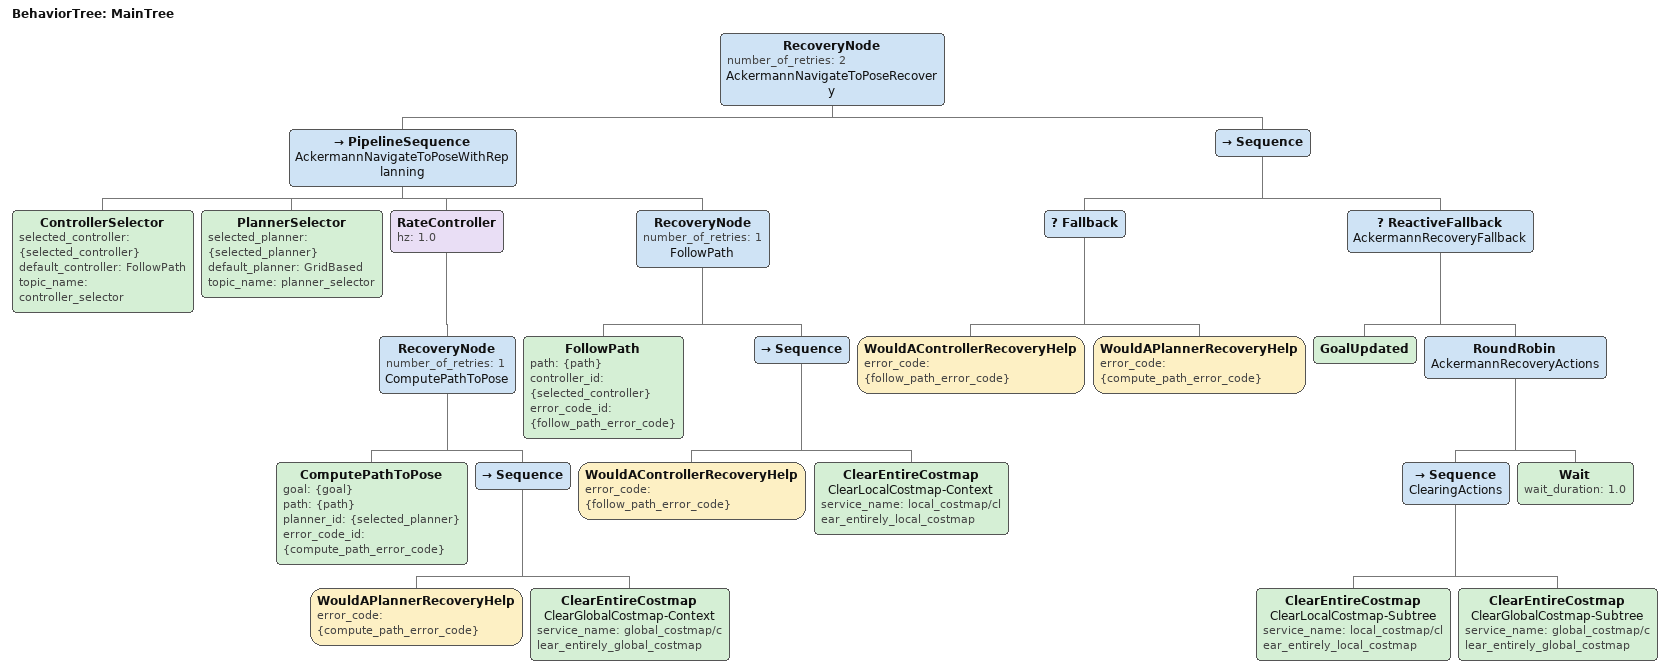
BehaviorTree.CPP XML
<!--
  Ackermann-safe single-goal tree. It keeps Nav2's replanning and costmap
  recovery, but does not request an in-place Spin or reverse BackUp.
-->
<root BTCPP_format="4" main_tree_to_execute="MainTree">
  <BehaviorTree ID="MainTree">
    <RecoveryNode number_of_retries="2" name="AckermannNavigateToPoseRecovery">
      <PipelineSequence name="AckermannNavigateToPoseWithReplanning">
        <ControllerSelector selected_controller="{selected_controller}" default_controller="FollowPath" topic_name="controller_selector"/>
        <PlannerSelector selected_planner="{selected_planner}" default_planner="GridBased" topic_name="planner_selector"/>
        <RateController hz="1.0">
          <RecoveryNode number_of_retries="1" name="ComputePathToPose">
            <ComputePathToPose goal="{goal}" path="{path}" planner_id="{selected_planner}" error_code_id="{compute_path_error_code}"/>
            <Sequence>
              <WouldAPlannerRecoveryHelp error_code="{compute_path_error_code}"/>
              <ClearEntireCostmap name="ClearGlobalCostmap-Context" service_name="global_costmap/clear_entirely_global_costmap"/>
            </Sequence>
          </RecoveryNode>
        </RateController>
        <RecoveryNode number_of_retries="1" name="FollowPath">
          <FollowPath path="{path}" controller_id="{selected_controller}" error_code_id="{follow_path_error_code}"/>
          <Sequence>
            <WouldAControllerRecoveryHelp error_code="{follow_path_error_code}"/>
            <ClearEntireCostmap name="ClearLocalCostmap-Context" service_name="local_costmap/clear_entirely_local_costmap"/>
          </Sequence>
        </RecoveryNode>
      </PipelineSequence>
      <Sequence>
        <Fallback>
          <WouldAControllerRecoveryHelp error_code="{follow_path_error_code}"/>
          <WouldAPlannerRecoveryHelp error_code="{compute_path_error_code}"/>
        </Fallback>
        <ReactiveFallback name="AckermannRecoveryFallback">
          <GoalUpdated/>
          <RoundRobin name="AckermannRecoveryActions">
            <Sequence name="ClearingActions">
              <ClearEntireCostmap name="ClearLocalCostmap-Subtree" service_name="local_costmap/clear_entirely_local_costmap"/>
              <ClearEntireCostmap name="ClearGlobalCostmap-Subtree" service_name="global_costmap/clear_entirely_global_costmap"/>
            </Sequence>
            <Wait wait_duration="1.0"/>
          </RoundRobin>
        </ReactiveFallback>
      </Sequence>
    </RecoveryNode>
  </BehaviorTree>
</root>
